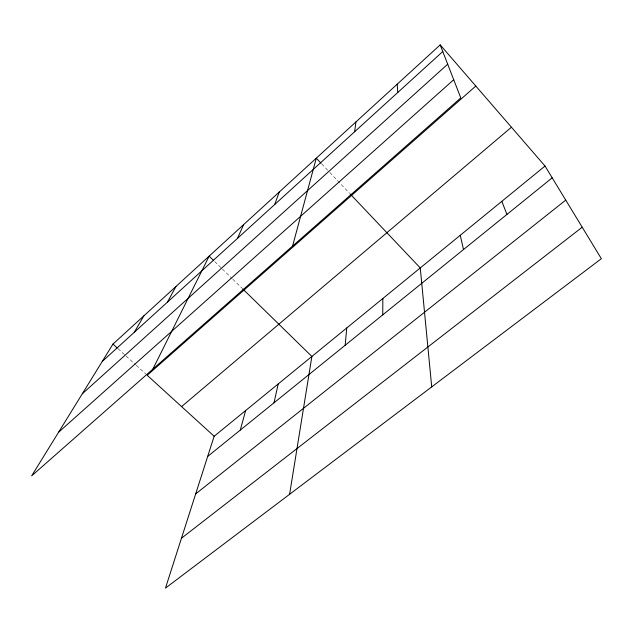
<?xml version="1.0" encoding="UTF-8"?>
<svg xmlns="http://www.w3.org/2000/svg" width="633" height="633" viewBox="0 0 633 633"><rect width="100%" height="100%" fill="white"/><g stroke="black" fill="none" stroke-linecap="round" stroke-linejoin="round"><path stroke-width="0.47" stroke-dasharray="3.17 2.37" d="M118.07 348.736L125.35 355.366M126.078 356.031L135.549 364.655M136.277 365.32L145.74 373.945M214.729 261.571L221.685 268.368M222.381 269.049L232.121 278.56M232.817 279.24L241.869 288.078M321.714 163.907L329.176 171.78M329.856 172.5L349.527 193.263"/><path stroke-width="0.95" d="M382.751 314.87L382.846 298.507M345.183 345.254L346.742 327.989M354.63 131.751L355.944 121.916M289.613 494.294L311.879 356.458L242.566 288.759M274.01 402.81L278.196 383.962M292.581 246.071L316.286 158.179L321.034 163.187M240.271 430.092L245.644 410.548M545.029 166.052L214.152 436.264L165.466 588.12L601.35 258.691L545.029 166.052L440.188 44.88L112.967 344.091L31.65 475.881L460.784 97.925L440.188 44.88M274.682 204.514L279.248 192.044M237.573 238.293L243.563 224.675M152.854 369.134L209.159 256.128L213.337 260.21M167.436 302.123L175.966 286.48M134.259 332.317L143.92 315.788M102.261 361.443L442.776 51.534M82.298 393.797L447.689 64.194M58.553 432.284L453.711 79.711M475.81 86.056L147.196 375.274L214.152 436.264M181.592 406.6L511.44 127.233M207.679 456.448L552.19 177.833M195.668 493.93L565.744 200.123M181.457 538.248L582.21 227.215M112.967 344.091L117.342 348.071M350.199 193.983L420.265 267.949L431.714 386.898M501.827 201.341L506.946 214.429M460.262 235.278L463.498 249.568M397.207 84.181L397.769 92.497"/></g></svg>
